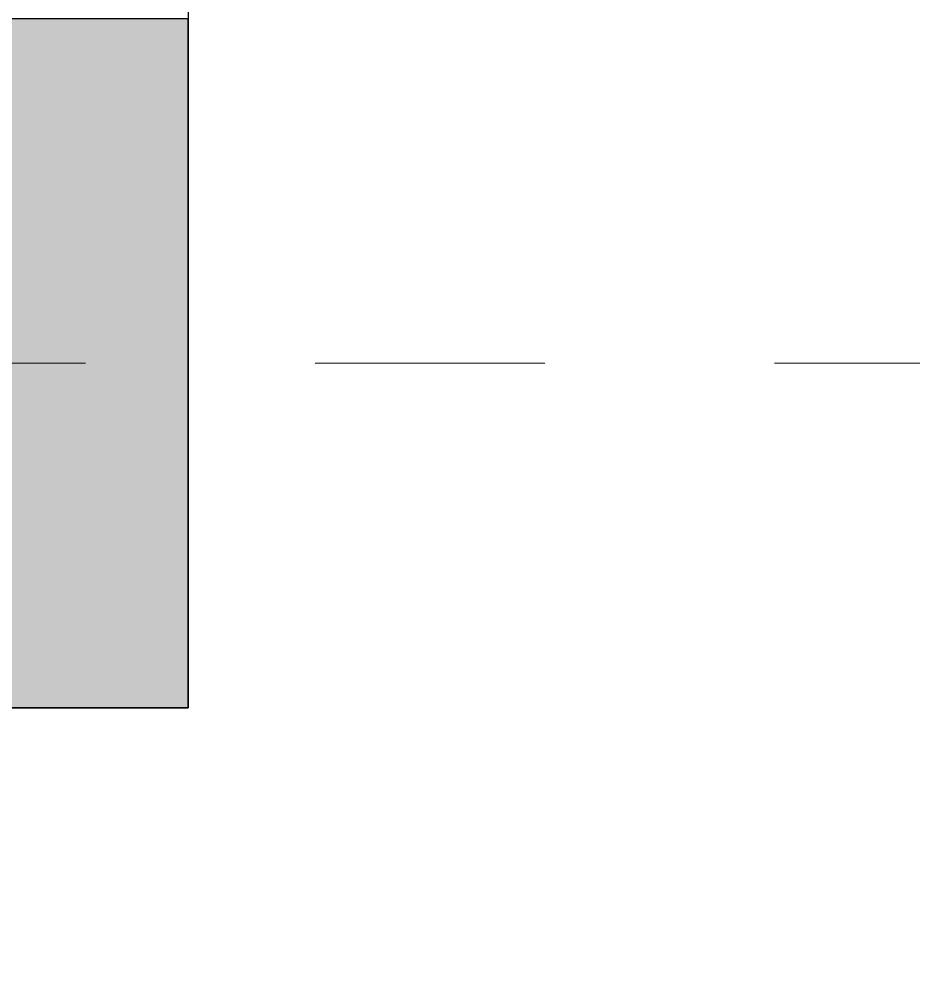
# Model space of a CAD drawing. Header units: inches. Extents: x -11.3 to 41.3, y -1.9 to 32.
# Drawn here: x 25.8763 to 26.2656, y 14.8379 to 15.25 of the extents above; entities that cross this region are included whole.
import ezdxf

# ---------------------------------------------------------------- set-up
doc = ezdxf.new("R2010")
doc.units = ezdxf.units.IN
doc.header["$MEASUREMENT"] = 0
doc.linetypes.add('AXES-ROOF$0$CENTER2', pattern=[1.125, 0.75, -0.125, 0.125, -0.125])
doc.layers.add('AXES-ROOF$0$S-AXIS-PLAN', color=20, linetype='AXES-ROOF$0$CENTER2', lineweight=18)
doc.layers.add('COL - 3RD$0$S-CONC-PATH', color=253, linetype='Continuous', lineweight=5)
doc.layers.add('Columns', color=4, linetype='Continuous')
doc.layers.add('Slab300', color=231, linetype='Continuous')

msp = doc.modelspace()

# ---------------------------------------------------------------- hatches: boundary and pattern name
at = {"layer": 'COL - 3RD$0$S-CONC-PATH'}
msp.add_hatch(color=256, dxfattribs=at).paths.add_polyline_path([(25.95, 14.95), (25.95, 15.25), (24.95, 15.25), (24.95, 14.95)])

# ---------------------------------------------------------------- linework, layer by layer
at = {"linetype": 'Continuous'}
msp.add_line((25.95, 17.95), (25.95, 15.25), dxfattribs=at)
at = {"layer": 'AXES-ROOF$0$S-AXIS-PLAN', "ltscale": 0.01}
msp.add_line((-2.19473, 15.1), (30.72333, 15.1), dxfattribs=at)
at = {"layer": 'Columns'}
msp.add_lwpolyline([(25.95, 14.95), (25.95, 15.25), (24.95, 15.25), (24.95, 14.95)], close=True, dxfattribs=at)
at = {"layer": 'Slab300', "linetype": 'Continuous'}
msp.add_lwpolyline([(17.74, 25.475), (20.14, 25.475), (20.14, 25.2), (22.96014, 25.2), (22.96014, 25.475), (25.36014, 25.475), (25.36014, 25.2), (25.95, 25.2), (25.95, 14.95), (25.25, 14.95), (25.25, 9.55), (25.65, 9.55), (25.65, 8.46225), (25.925, 8.46225), (25.925, 6.06225), (25.65, 6.06225), (25.65, 4.95), (24.3, 4.95), (24.3, 3.6), (21.9, 3.6), (21.9, 4.95), (20.55, 4.95132), (15.95, 4.95)], dxfattribs=at)

doc.saveas('drawing.dxf')
